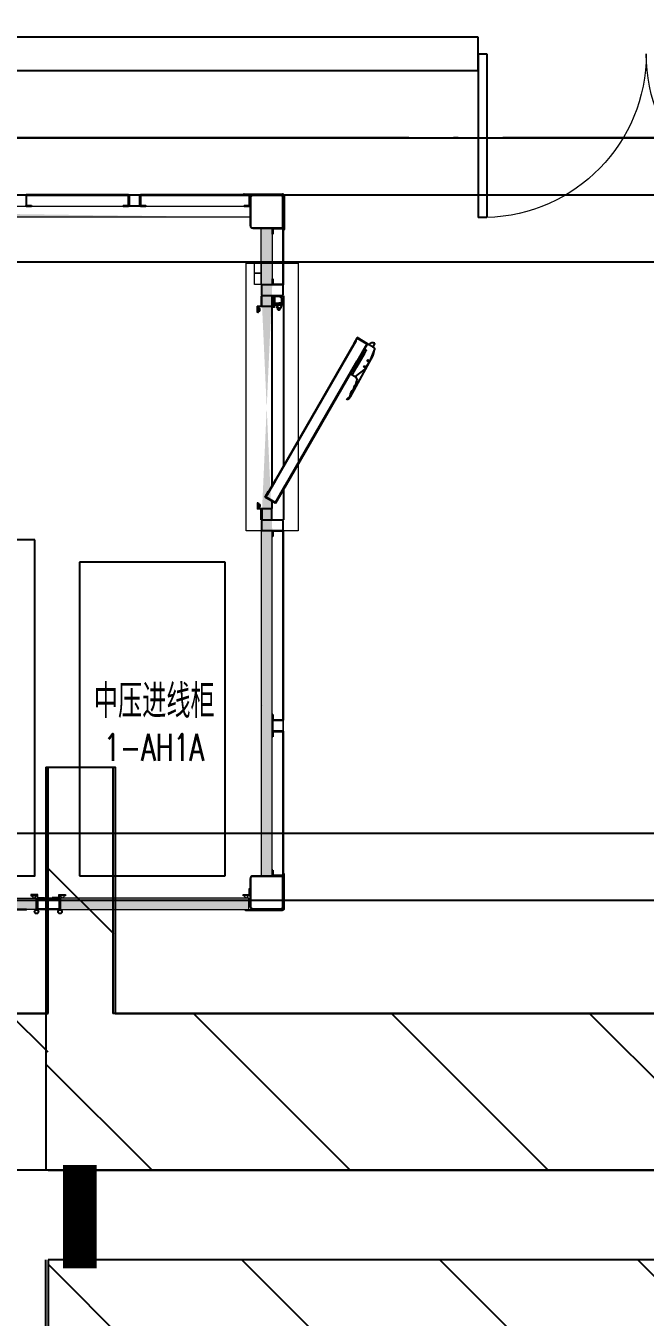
# Model space of a CAD drawing. Extents: x 758840 to 1108724, y -102573 to 143521.
# Drawn here: x 806744 to 809508, y 68672 to 74438 of the extents above; entities that cross this region are included whole.
import ezdxf
from ezdxf.xclip import XClip

# ---------------------------------------------------------------- set-up
doc = ezdxf.new("R2010")
doc.units = 0
doc.header["$LTSCALE"] = 1000
doc.header["$MEASUREMENT"] = 0
doc.linetypes.add('DOTE', pattern=[2.42, 2, -0.2, 0.02, -0.2])
for name, color, linetype in [('02电气-设备', 255, 'Continuous'), ('02电气-设备基础', 252, 'Continuous'), ('DOOR_FIRE', 4, 'Continuous'), ('DOTE', 8, 'DOTE'), ('HATCH', 4, 'Continuous'), ('LWIRE', 1, 'Continuous'), ('WALL-MOVE', 6, 'Continuous'), ('电缆沟', 2, 'Continuous'), ('空调标注', 3, 'Continuous'), ('钢盖板', 6, 'Continuous')]:
    doc.layers.add(name, color=color, linetype=linetype)
doc.layers.add('细实线', color=3, linetype='Continuous', lineweight=5)
doc.styles.get("Standard").update_dxf_attribs({"font": 'gbenor.shx', "bigfont": 'gbcbig.shx'})
doc.styles.add('电气文字', font='txtd.shx', dxfattribs={"width": 0.8, "height": 3.5, "bigfont": 'HZTXT.shx'})
pattern_1 = [(315, (1.005, 48.483), (28.28427125, 28.28427125), [4.0142, -35.9858]), (315, (-20.185, 27.293), (28.28427125, 28.28427125), [4.0142, -35.9858]), (135, (13.44, 22.53), (-28.28427125, -28.28427125), [4.0142, -35.9858]), (135, (5.767, 14.858), (-28.28427125, -28.28427125), [4.0142, -35.9858]), (225, (28.298, 28.298), (28.28427125, -28.28427125), [40.0194, 0.0194]), (180, (18.983, 21.822), (-28.2842, 28.2842), [3.4144, -53.1542]), (161.56505, (43.853, 50.106), (-28.284169758, 28.28429741), [2.244, -87.1988]), (161.56505, (15.569, 21.822), (-28.284169758, 28.28429741), [2.244, -87.1988]), (198.43495, (51.525, 51.525), (-28.28429741, 28.28416976), [4.488, -84.9548]), (198.43495, (23.24, 23.24), (-28.28429741, 28.28416976), [4.488, -84.9548]), (108.43495, (38.886, 53.654), (-28.28429741, 28.284169758), [21.3712, -68.0716]), (108.43495, (10.602, 25.37), (-28.28429741, 28.284169758), [21.3712, -68.0716]), (161.56505, (29.29, 76.767), (-28.284169758, 28.28429741), [2.244, -87.1988]), (161.56505, (1.005, 48.483), (-28.284169758, 28.28429741), [2.244, -87.1988]), (180, (-1.124, 49.192), (-28.2842, 28.2842), [3.4144, -53.1542]), (198.43495, (23.746, 77.476), (-28.28429741, 28.28416976), [4.488, -84.9548]), (198.43495, (-4.538, 49.192), (-28.28429741, 28.28416976), [4.488, -84.9548]), (90, (-20.894, 29.422), (-28.2842, 28.2842), [3.4144, -53.1542]), (108.43495, (8.1, 55.577), (-28.28429741, 28.284169758), [2.244, -87.1988]), (108.43495, (-20.185, 27.293), (-28.28429741, 28.284169758), [2.244, -87.1988]), (71.56505, (7.39, 61.12), (-28.28416976, 28.28429741), [4.488, -84.9548]), (71.56505, (-20.894, 32.836), (-28.28416976, 28.28429741), [4.488, -84.9548]), (161.56505, (31.212, 45.98), (-28.284169758, 28.28429741), [21.3712, -68.0716]), (161.56505, (2.928, 17.696), (-28.284169758, 28.28429741), [21.3712, -68.0716]), (90, (6.476, 9.315), (-28.2842, 28.2842), [3.4144, -53.1542]), (108.43495, (34.76, 41.013), (-28.28429741, 28.284169758), [2.244, -87.1988]), (108.43495, (6.476, 12.729), (-28.28429741, 28.284169758), [2.244, -87.1988]), (71.56505, (33.34, 33.34), (-28.28416976, 28.28429741), [4.488, -84.9548]), (71.56505, (5.057, 5.057), (-28.28416976, 28.28429741), [4.488, -84.9548])]

# ---------------------------------------------------------------- blocks, each defined once
blk = doc.blocks.new('332525')
at = {"color": 0, "lineweight": 15}
for p, q in [((1935745.8, 679933.7), (1935745.8, 679960.7)), ((1935745.8, 679960.7), (1935748.8, 679960.7)), ((1935748.8, 679960.7), (1935748.8, 679930.7)), ((1935718.8, 679933.7), (1935745.8, 679933.7)), ((1935718.8, 679930.7), (1935718.8, 679933.7)), ((1935748.8, 679930.7), (1935718.8, 679930.7)), ((1935748.8, 679930.7), (1935745.8, 679930.7)), ((1935748.8, 679933.7), (1935748.8, 679930.7))]:
    blk.add_line(p, q, dxfattribs=at)
blk = doc.blocks.new('dfgfdgdf')
at = {"lineweight": 15}
h = blk.add_hatch(dxfattribs=at)
h.set_pattern_fill('ANSI35', color=2, scale=0.9)
h.set_pattern_definition([(45, (0, 0), (-4.041115254, 4.041115254), []), (45, (4.041, 0), (-4.041115254, 4.041115254), [7.14375, -1.42875, 0, -1.42875])])
h.paths.add_polyline_path([(1999348.3, 678429.3), (1999331.3, 678429.3, 1)])
blk.add_line((1999352.3, 678432.3), (1999327.3, 678432.3))
at = {"color": 0, "lineweight": 15}
for p, q in [((1999352.3, 678432.3), (1999327.3, 678432.3)), ((1999327.3, 678432.3), (1999327.3, 678429.3)), ((1999327.3, 678429.3), (1999352.3, 678429.3)), ((1999352.3, 678432.3), (1999352.3, 678429.3))]:
    blk.add_line(p, q, dxfattribs=at)
blk.add_arc((1999339.8, 678429.3), 8.49, 180, 360, dxfattribs=at)
blk = doc.blocks.new('2500KVA 变压器')
at = {"lineweight": -3}
blk.add_lwpolyline([(0, 0), (2400, 0), (2400, 1500), (0, 1500)], close=True, dxfattribs=at)
blk = doc.blocks.new('BD4-PAL0101-LVPM-01')
at = {"ltscale": 5}
h = blk.add_hatch(dxfattribs=at)
h.set_pattern_fill('隔热材料01', color=8, scale=80, angle=45)
h.set_pattern_definition(pattern_1)
edge = h.paths.add_edge_path()
edge.add_line((8308313.1, -4135711.1), (8308313.1, -4135761.1))
edge.add_line((8308323.1, -4135761.1), (8308323.1, -4135711.1))
edge.add_line((8308543.1, -4135711.1), (8309359, -4135711.1))
edge.add_line((8309359, -4135761.1), (8308543.1, -4135761.1))
edge.add_line((8309459, -4135711.1), (8311223.1, -4135711.1))
edge.add_line((8311223.1, -4135761.1), (8309459, -4135761.1))
edge.add_line((8312873.1, -4135711.1), (8318069.1, -4135711.1))
edge.add_line((8318069.1, -4135761.1), (8312873.1, -4135761.1))
edge.add_line((8318169.1, -4135711.1), (8321719.1, -4135711.1))
edge.add_line((8321719.1, -4135761.1), (8318169.1, -4135761.1))
edge = h.paths.add_edge_path()
edge.add_line((8318069.1, -4135711.1), (8318069.1, -4135761.1))
edge.add_line((8318169.1, -4135761.1), (8318169.1, -4135711.1))
edge.add_line((8312873.1, -4135761.1), (8312873.1, -4135711.1))
edge.add_line((8311223.1, -4135711.1), (8311223.1, -4135761.1))
edge.add_line((8308543.1, -4135761.1), (8308543.1, -4135711.1))
edge.add_line((8321719.1, -4135711.1), (8321719.1, -4135761.1))
h = blk.add_hatch(dxfattribs=at)
h.set_pattern_fill('隔热材料01', color=8, scale=80, angle=45)
h.set_pattern_definition(pattern_1)
edge = h.paths.add_edge_path()
edge.add_line((8321769.1, -4136061.1), (8321769.1, -4135811.1))
edge.add_line((8321819.1, -4135811.1), (8321819.1, -4136061.1))
edge.add_line((8321769.1, -4137161.1), (8321769.1, -4138701.1))
edge.add_line((8321819.1, -4138701.1), (8321819.1, -4137161.1))
h = blk.add_hatch(dxfattribs=at)
h.set_pattern_fill('隔热材料01', color=8, scale=80, angle=45)
h.set_pattern_definition(pattern_1)
h.paths.add_polyline_path([(8309454.1, -4138801.1), (8308888.6, -4138801.1), (8308888.6, -4138851.1), (8309454.1, -4138851.1)])
h.paths.add_polyline_path([(8308883.6, -4138801.1), (8308318.1, -4138801.1), (8308318.1, -4138851.1), (8308883.6, -4138851.1)])
h.paths.add_polyline_path([(8310456.6, -4138851.1), (8309564.1, -4138851.1), (8309564.1, -4138801.1), (8310456.6, -4138801.1)])
h.paths.add_polyline_path([(8311354.1, -4138851.1), (8310461.6, -4138851.1), (8310461.6, -4138801.1), (8311354.1, -4138801.1)])
h.paths.add_polyline_path([(8311464.1, -4138801.1), (8312356.6, -4138801.1), (8312356.6, -4138851.1), (8311464.1, -4138851.1)])
h.paths.add_polyline_path([(8312361.6, -4138851.1), (8312361.6, -4138801.1), (8313254.1, -4138801.1), (8313254.1, -4138851.1)])
h.paths.add_polyline_path([(8314456.6, -4138851.1), (8313364.1, -4138851.1), (8313364.1, -4138801.1), (8314456.6, -4138801.1)])
h.paths.add_polyline_path([(8314461.6, -4138851.1), (8314461.6, -4138801.1), (8315554.1, -4138801.1), (8315554.1, -4138851.1)])
h.paths.add_polyline_path([(8316861.6, -4138851.1), (8315664.1, -4138851.1), (8315664.1, -4138801.1), (8316861.6, -4138801.1)])
h.paths.add_polyline_path([(8316866.6, -4138851.1), (8316866.6, -4138801.1), (8318064.1, -4138801.1), (8318064.1, -4138851.1)])
h.paths.add_polyline_path([(8319466.6, -4138851.1), (8318174.1, -4138851.1), (8318174.1, -4138801.1), (8319466.6, -4138801.1)])
h.paths.add_polyline_path([(8319471.6, -4138851.1), (8319471.6, -4138801.1), (8320764.1, -4138801.1), (8320764.1, -4138851.1)])
h.paths.add_polyline_path([(8320874.1, -4138851.1), (8321714.1, -4138851.1), (8321714.1, -4138801.1), (8320874.1, -4138801.1)])
at = {"layer": 'HATCH'}
h = blk.add_hatch(dxfattribs=at)
h.set_pattern_fill('ANSI32', color=256, angle=60)
h.set_pattern_definition([(105, (8026481.15, -5199410.492), (-9.200443495, -2.465251405), []), (105, (8026483.395, -5199406.603), (-9.200443495, -2.465251405), [])])
h.paths.add_polyline_path([(8322198.5, -4136301.1), (8322241.8, -4136326.1), (8322198.1, -4136401.8), (8322199.5, -4136403.4), (8322244.5, -4136325.4), (8322197.8, -4136298.4), (8322182.8, -4136324.3), (8322184.5, -4136325.3), (8322191.5, -4136313.2)])
h = blk.add_hatch(dxfattribs=at)
h.set_pattern_fill('ISO02W100', color=256, scale=0.5, angle=150)
h.set_pattern_definition([(150, (8026481.1504, -5199410.4917), (-1.25, -2.1650635095), [6, -1.5])])
h.paths.add_polyline_path([(8322191.5, -4136313.2), (8322184.5, -4136325.3), (8322154.5, -4136377.4), (8322155.3, -4136377.9), (8322192.4, -4136313.7)])
h = blk.add_hatch(dxfattribs=at)
h.set_pattern_fill('ISO02W100', color=256, scale=0.5, angle=90)
h.set_pattern_definition([(90, (5309317.4337, -5119415.3265), (-2.5, 2e-16), [6, -1.5])])
h.paths.add_polyline_path([(8321796.7, -4136997.7), (8321803.7, -4136985.5), (8321833.7, -4136933.5), (8321834.6, -4136934), (8321797.5, -4136998.2)])
h = blk.add_hatch(dxfattribs=at)
h.set_pattern_fill('ANSI32', color=256)
h.set_pattern_definition([(45, (5309317.434, -5119415.326), (-6.73519209, 6.73519209), []), (45, (5309321.924, -5119415.326), (-6.73519209, 6.73519209), [])])
h.paths.add_polyline_path([(8321789.7, -4137009.8), (8321833, -4137034.8), (8321876.7, -4136959.1), (8321878.7, -4136959.5), (8321833.7, -4137037.5), (8321786.9, -4137010.5), (8321801.9, -4136984.5), (8321803.7, -4136985.5), (8321796.7, -4136997.7)])
at = {"linetype": 'Continuous', "lineweight": 25}
for p, q in [((8320721.1, -4135663.3), (8320721.1, -4135708.9)), ((8321176.9, -4135661.1), (8320721.3, -4135661.1)), ((8321176.9, -4135663.1), (8320721.3, -4135663.1)), ((8321177.1, -4135708.9), (8321177.1, -4135663.3)), ((8321179.1, -4135663.3), (8321179.1, -4135708.9)), ((8321179.1, -4135708.9), (8321179.1, -4135663.3)), ((8321229.1, -4135663.3), (8321229.1, -4135708.9)), ((8321231.1, -4135663.3), (8321231.1, -4135708.9)), ((8321716.9, -4135661.1), (8321231.3, -4135661.1)), ((8321716.9, -4135663.1), (8321231.3, -4135663.1)), ((8321717.1, -4135708.9), (8321717.1, -4135663.3)), ((8321719.1, -4135663.3), (8321719.1, -4135708.9)), ((8321719.1, -4135708.9), (8321719.1, -4135663.3)), ((8320721.3, -4135709.1), (8320744.1, -4135709.1)), ((8320721.3, -4135711.1), (8320744.1, -4135711.1)), ((8320744.1, -4135709.1), (8320744.1, -4135711.1)), ((8321154.1, -4135709.1), (8321154.1, -4135711.1)), ((8321154.1, -4135709.1), (8321176.9, -4135709.1)), ((8321154.1, -4135711.1), (8321176.9, -4135711.1)), ((8321231.3, -4135709.1), (8321254.1, -4135709.1)), ((8321231.3, -4135711.1), (8321254.1, -4135711.1)), ((8321254.1, -4135709.1), (8321254.1, -4135711.1)), ((8321694.1, -4135709.1), (8321694.1, -4135711.1)), ((8321694.1, -4135709.1), (8321716.9, -4135709.1)), ((8321694.1, -4135711.1), (8321716.9, -4135711.1)), ((8321819.1, -4135813.3), (8321819.1, -4135836.1)), ((8321821.1, -4135836.1), (8321819.1, -4135836.1)), ((8321821.1, -4135813.3), (8321821.1, -4135836.1)), ((8321866.9, -4135811.1), (8321821.3, -4135811.1)), ((8321866.9, -4135813.1), (8321821.3, -4135813.1)), ((8321867.1, -4136058.9), (8321867.1, -4135813.3)), ((8321869.1, -4136058.9), (8321869.1, -4135813.3)), ((8321821.1, -4136036.1), (8321819.1, -4136036.1)), ((8321819.1, -4136036.1), (8321819.1, -4136058.9)), ((8321821.1, -4136036.1), (8321821.1, -4136058.9)), ((8321821.3, -4136059.1), (8321866.9, -4136059.1)), ((8321866.9, -4136061.1), (8321821.3, -4136061.1)), ((8321821.3, -4136061.1), (8321866.9, -4136061.1)), ((8322223.1, -4136362.6), (8322213.7, -4136378.8)), ((8322225, -4136359.2), (8322223.1, -4136362.6)), ((8322230.4, -4136349.8), (8322225, -4136359.2)), ((8322230.4, -4136349.8), (8322244, -4136326.2)), ((8322238.2, -4136354.3), (8322230.4, -4136349.8)), ((8322233.3, -4136364.9), (8322238.5, -4136355.9)), ((8322244.1, -4136326.2), (8322244, -4136326.2)), ((8322244.5, -4136325.4), (8322244.1, -4136326.2)), ((8322244.5, -4136325.4), (8322250.9, -4136329.3)), ((8322258.5, -4136394.7), (8322277.3, -4136349.8)), ((8322277.2, -4136323.7), (8322267.8, -4136339.9)), ((8322275.8, -4136344.9), (8322267.8, -4136339.9)), ((8322271, -4136372.3), (8322273.1, -4136359.9)), ((8322168.8, -4136562.2), (8322268.9, -4136378.7)), ((8322213.7, -4136378.8), (8322188.7, -4136422.1)), ((8322196.9, -4136428), (8322222.9, -4136382.9)), ((8322221.5, -4136383.3), (8322213.7, -4136378.8)), ((8322222.9, -4136382.9), (8322231.7, -4136367.6)), ((8322231.7, -4136367.6), (8322233.3, -4136364.9)), ((8322234.7, -4136436.5), (8322256.8, -4136398.1)), ((8322259.1, -4136397), (8322259, -4136396.9)), ((8322267.3, -4136381.6), (8322267.5, -4136381.7)), ((8322172.5, -4136450.2), (8322167, -4136459.8)), ((8322174.8, -4136464.3), (8322167, -4136459.8)), ((8322174.4, -4136446.9), (8322172.5, -4136450.2)), ((8322188.7, -4136422.1), (8322174.4, -4136446.9)), ((8322175.5, -4136464.3), (8322189.2, -4136471.6)), ((8322176.3, -4136463.6), (8322181.5, -4136454.5)), ((8322181.5, -4136454.5), (8322183.1, -4136451.9)), ((8322183.1, -4136451.9), (8322196.9, -4136428)), ((8322196.5, -4136426.6), (8322188.7, -4136422.1)), ((8322190.2, -4136472.1), (8322229.4, -4136442.4)), ((8322192, -4136474.5), (8322198.5, -4136488.6)), ((8322192.1, -4136471.8), (8322193.2, -4136469.9)), ((8322195, -4136495), (8322198.5, -4136488.6)), ((8322155.2, -4136569.4), (8322150.6, -4136573.8)), ((8322153.5, -4136575.3), (8322150.6, -4136573.8)), ((8322159.7, -4136571.6), (8322153.5, -4136575.3)), ((8321819.1, -4137163.3), (8321819.1, -4137186.1)), ((8321821.1, -4137163.3), (8321821.1, -4137186.1)), ((8321866.9, -4137161.1), (8321821.3, -4137161.1)), ((8321866.9, -4137163.1), (8321821.3, -4137163.1)), ((8321867.1, -4138003.9), (8321867.1, -4137163.3)), ((8321869.1, -4138003.9), (8321869.1, -4137163.3)), ((8321821.1, -4137186.1), (8321819.1, -4137186.1)), ((8321821.1, -4137981.1), (8321819.1, -4137981.1)), ((8321819.1, -4137981.1), (8321819.1, -4138003.9)), ((8321821.1, -4137981.1), (8321821.1, -4138003.9)), ((8321821.3, -4138004.1), (8321866.9, -4138004.1)), ((8321866.9, -4138006.1), (8321821.3, -4138006.1)), ((8321821.3, -4138006.1), (8321866.9, -4138006.1)), ((8321819.1, -4138058.3), (8321819.1, -4138081.1)), ((8321821.1, -4138081.1), (8321819.1, -4138081.1)), ((8321821.1, -4138058.3), (8321821.1, -4138081.1)), ((8321866.9, -4138056.1), (8321821.3, -4138056.1)), ((8321866.9, -4138058.1), (8321821.3, -4138058.1)), ((8321867.1, -4138698.9), (8321867.1, -4138058.3)), ((8321869.1, -4138698.9), (8321869.1, -4138058.3)), ((8321821.1, -4138676.1), (8321819.1, -4138676.1)), ((8321819.1, -4138676.1), (8321819.1, -4138698.9)), ((8321821.1, -4138676.1), (8321821.1, -4138698.9)), ((8321821.3, -4138699.1), (8321866.9, -4138699.1)), ((8321866.9, -4138701.1), (8321821.3, -4138701.1)), ((8321821.3, -4138701.1), (8321866.9, -4138701.1))]:
    blk.add_line(p, q, dxfattribs=at)
at = {"linetype": 'ByBlock', "lineweight": 15}
for p, q in [((8321862.1, -4135661.1), (8321690.1, -4135661.1)), ((8321693.1, -4135656.1), (8321864.1, -4135656.1)), ((8321693.1, -4135661.1), (8321693.1, -4135656.1)), ((8321869.1, -4135668.1), (8321874.1, -4135668.1)), ((8321874.1, -4135666.1), (8321874.1, -4135815.1)), ((8321869.1, -4135815.1), (8321874.1, -4135815.1)), ((8321871.1, -4135818.1), (8321869.1, -4135818.1)), ((8321769.1, -4137161.1), (8321869.1, -4137161.1)), ((8321871.1, -4138692.1), (8321869.1, -4138692.1)), ((8321869.1, -4138695.1), (8321874.1, -4138695.1)), ((8321874.1, -4138846.1), (8321874.1, -4138695.1)), ((8319471.6, -4138801.1), (8320764.1, -4138801.1)), ((8320764.1, -4138801.1), (8320764.1, -4138851.1)), ((8321714.1, -4138801.1), (8320874.1, -4138801.1)), ((8320874.1, -4138801.1), (8320874.1, -4138851.1)), ((8321714.1, -4138851.1), (8321714.1, -4138801.1)), ((8320764.1, -4138851.1), (8319471.6, -4138851.1)), ((8320874.1, -4138851.1), (8321714.1, -4138851.1)), ((8321699.1, -4138851.1), (8321699.1, -4138856.1)), ((8321699.1, -4138856.1), (8321864.1, -4138856.1)), ((8321862.1, -4138851.1), (8321862.1, -4138856.1)), ((8321869.1, -4138844.1), (8321874.1, -4138844.1))]:
    blk.add_line(p, q, dxfattribs=at)
at = {"lineweight": 15}
for p, q in [((8318169.1, -4135711.1), (8321719.1, -4135711.1)), ((8321719.1, -4135711.1), (8321719.1, -4135761.1)), ((8321719.1, -4135761.1), (8318169.1, -4135761.1)), ((8321769.1, -4135811.1), (8321819.1, -4135811.1)), ((8321769.1, -4136061.1), (8321769.1, -4135811.1)), ((8321819.1, -4135811.1), (8321819.1, -4136061.1)), ((8321702.8, -4135966.5), (8321935.3, -4135966.5)), ((8321702.8, -4137161.1), (8321702.8, -4135966.5)), ((8321935.3, -4135966.5), (8321935.3, -4137161.1)), ((8321819.1, -4136061.1), (8321769.1, -4136061.1)), ((8321816.1, -4136111.1), (8321816.1, -4136158.1)), ((8321819.1, -4136111.1), (8321819.1, -4136161.1)), ((8321816.1, -4136158.1), (8321751.1, -4136158.1)), ((8321751.1, -4136186.1), (8321751.1, -4136158.1)), ((8321754.1, -4136186.1), (8321751.1, -4136186.1)), ((8321819.1, -4136161.1), (8321754.1, -4136161.1)), ((8321754.1, -4136161.1), (8321754.1, -4136186.1)), ((8321754.1, -4137036.1), (8321751.1, -4137036.1)), ((8321751.1, -4137036.1), (8321751.1, -4137064.1)), ((8321754.1, -4137061.1), (8321754.1, -4137036.1)), ((8321816.1, -4137064.1), (8321751.1, -4137064.1)), ((8321819.1, -4137061.1), (8321754.1, -4137061.1)), ((8321816.1, -4137111.1), (8321816.1, -4137064.1)), ((8321819.1, -4137111.1), (8321819.1, -4137061.1)), ((8321935.3, -4137161.1), (8321702.8, -4137161.1)), ((8321819.1, -4137161.1), (8321769.1, -4137161.1)), ((8321769.1, -4137161.1), (8321769.1, -4138701.1)), ((8321819.1, -4138701.1), (8321819.1, -4137161.1)), ((8321769.1, -4138701.1), (8321819.1, -4138701.1)), ((8321869.1, -4138844.1), (8321869.1, -4138692.1)), ((8320772.1, -4138784.6), (8320742.1, -4138784.6)), ((8320742.1, -4138784.6), (8320742.1, -4138787.6)), ((8320742.1, -4138787.6), (8320769.1, -4138787.6)), ((8320769.1, -4138787.6), (8320742.1, -4138787.6)), ((8320742.1, -4138787.6), (8320742.1, -4138790.6)), ((8320742.1, -4138790.6), (8320769.1, -4138790.6)), ((8320764.6, -4138801.1), (8320764.6, -4138851.3)), ((8320764.6, -4138801.1), (8320768.6, -4138801.1)), ((8320768.6, -4138801.1), (8320768.6, -4138851.3)), ((8320772.1, -4138784.6), (8320769.1, -4138784.6)), ((8320769.1, -4138787.6), (8320769.1, -4138801.1)), ((8320769.1, -4138791.4), (8320769.1, -4138787.6)), ((8320769.1, -4138801.1), (8320802.1, -4138801.1)), ((8320772.1, -4138787.6), (8320772.1, -4138784.6)), ((8320772.1, -4138798.1), (8320772.1, -4138784.6)), ((8320772.1, -4138798.1), (8320802.1, -4138798.1)), ((8320802.1, -4138801.1), (8320802.1, -4138798.1)), ((8320866.1, -4138798.1), (8320836.1, -4138798.1)), ((8320836.1, -4138801.1), (8320836.1, -4138798.1)), ((8320869.1, -4138801.1), (8320836.1, -4138801.1)), ((8320865.9, -4138807.1), (8320865.9, -4138845.1)), ((8320866.1, -4138787.6), (8320866.1, -4138784.6)), ((8320866.1, -4138784.6), (8320896.1, -4138784.6)), ((8320866.1, -4138798.1), (8320866.1, -4138784.6)), ((8320866.1, -4138784.6), (8320869.1, -4138784.6)), ((8320896.1, -4138787.6), (8320869.1, -4138787.6)), ((8320869.1, -4138787.6), (8320869.1, -4138801.1)), ((8320869.1, -4138791.4), (8320869.1, -4138787.6)), ((8320869.1, -4138787.6), (8320896.1, -4138787.6)), ((8320896.1, -4138790.6), (8320869.1, -4138790.6)), ((8320869.6, -4138801.1), (8320869.6, -4138851.3)), ((8320869.6, -4138801.1), (8320873.6, -4138801.1)), ((8320873.6, -4138801.1), (8320873.6, -4138851.3)), ((8320896.1, -4138784.6), (8320896.1, -4138787.6)), ((8320896.1, -4138787.6), (8320896.1, -4138790.6)), ((8321689.1, -4138790.6), (8321689.1, -4138787.6)), ((8321719.1, -4138790.6), (8321689.1, -4138790.6)), ((8321719.1, -4138787.6), (8321692.1, -4138787.6)), ((8321692.1, -4138787.6), (8321719.1, -4138787.6)), ((8321719.1, -4138787.6), (8321719.1, -4138790.6))]:
    blk.add_line(p, q, dxfattribs=at)
for p, q in [((8321817.6, -4136111.1), (8321819.1, -4136111.1)), ((8322197.8, -4136298.4), (8322182.8, -4136324.3)), ((8322184.5, -4136325.3), (8322198.5, -4136301.1)), ((8322244.5, -4136325.4), (8322197.8, -4136298.4)), ((8322198.5, -4136301.1), (8322241.8, -4136326.1)), ((8321830, -4136940), (8322191.5, -4136313.2)), ((8322167, -4136459.8), (8322244.5, -4136325.4)), ((8322182.8, -4136324.3), (8322184.5, -4136325.3)), ((8322241.8, -4136326.1), (8322198.1, -4136401.8)), ((8322199.5, -4136403.4), (8322244.5, -4136325.4)), ((8322155.3, -4136377.9), (8321830.8, -4136940.5)), ((8321873.3, -4136965), (8322198.1, -4136401.8)), ((8322199.5, -4136403.4), (8321875, -4136966)), ((8322155.3, -4136377.9), (8322154.5, -4136377.4)), ((8322199.5, -4136403.4), (8322198.1, -4136401.8)), ((8321834.6, -4136934), (8321833.7, -4136933.5)), ((8321834.6, -4136934), (8321833.7, -4136933.5)), ((8321786.9, -4137010.5), (8321801.9, -4136984.5)), ((8321803.7, -4136985.5), (8321789.7, -4137009.8)), ((8321801.9, -4136984.5), (8321803.7, -4136985.5)), ((8321833, -4137034.8), (8321876.7, -4136959.1)), ((8321878.7, -4136959.5), (8321833.7, -4137037.5)), ((8321878.7, -4136959.5), (8321876.7, -4136959.1)), ((8321878.7, -4136959.5), (8321876.7, -4136959.1)), ((8321833.7, -4137037.5), (8321786.9, -4137010.5)), ((8321789.7, -4137009.8), (8321833, -4137034.8)), ((8321816.1, -4137111.1), (8321819.1, -4137111.1)), ((8319741.6, -4138851.1), (8320721.6, -4138851.1))]:
    blk.add_line(p, q)
at = {"lineweight": -3}
for p, q in [((8321819.1, -4136111.1), (8321869.1, -4136111.1)), ((8321869.1, -4136111.1), (8321869.1, -4136872.2)), ((8321819.1, -4136960.8), (8321819.1, -4136161.1)), ((8321869.1, -4136976.2), (8321869.1, -4137111.1)), ((8321819.1, -4137061.1), (8321819.1, -4137029.1)), ((8321819.1, -4137111.1), (8321869.1, -4137111.1))]:
    blk.add_line(p, q, dxfattribs=at)
at = {"linetype": 'Continuous'}
for p, q in [((8321819.1, -4136161.1), (8321819.1, -4136114.1)), ((8321848.6, -4136114.1), (8321819.1, -4136114.1)), ((8321828.1, -4136114.4), (8321819.1, -4136114.4)), ((8321828.1, -4136114.1), (8321828.1, -4136114.4)), ((8321828.1, -4136161.1), (8321828.1, -4136114.4)), ((8321848.6, -4136114.6), (8321828.6, -4136114.6)), ((8321828.6, -4136160.6), (8321828.6, -4136114.7)), ((8321829.1, -4136114.1), (8321829.1, -4136149.4)), ((8321848.6, -4136114.1), (8321848.6, -4136114.6)), ((8321862.1, -4136144.6), (8321862.1, -4136128.1)), ((8321862.6, -4136128.1), (8321862.1, -4136128.1)), ((8321862.6, -4136144.6), (8321862.6, -4136128.1)), ((8321828.1, -4136144.8), (8321819.1, -4136144.8)), ((8321819.1, -4136161.1), (8321828.1, -4136161.1)), ((8321828.6, -4136149.4), (8321829.1, -4136149.4)), ((8321828.7, -4136152), (8321861.1, -4136152)), ((8321833.8, -4136146.4), (8321833.9, -4136146.9)), ((8321836.2, -4136151.5), (8321852.8, -4136151.5)), ((8321844, -4136168.5), (8321844, -4136151.5)), ((8321844.5, -4136168.5), (8321844, -4136168.5)), ((8321844.5, -4136168.5), (8321844.5, -4136152)), ((8321849.8, -4136171.5), (8321850.1, -4136171.9)), ((8321860.6, -4136151.7), (8321860.6, -4136145.1)), ((8321861.1, -4136145.1), (8321861.1, -4136152)), ((8321862.1, -4136145.1), (8321862.1, -4136144.6)), ((8321862.6, -4136144.6), (8321862.1, -4136144.6))]:
    blk.add_line(p, q, dxfattribs=at)
at = {"linetype": 'Continuous', "lineweight": 15}
for p, q in [((8321791.5, -4137161.6), (8321791.5, -4137161.6)), ((8321769.3, -4137206.5), (8321769.3, -4137206.5)), ((8321769.9, -4137953.5), (8321769.9, -4137953.5)), ((8321770.6, -4137932.4), (8321770.6, -4137932.4)), ((8321772.7, -4137932.9), (8321772.7, -4137932.9)), ((8321774.5, -4137940.9), (8321774.5, -4137940.9)), ((8321817.9, -4138020.1), (8321817.9, -4138020.1)), ((8320895, -4138850.8), (8320895, -4138850.8)), ((8320901.9, -4138850), (8320901.9, -4138850))]:
    blk.add_line(p, q, dxfattribs=at)
at = {"lineweight": 15}
for points in [[(8321739.1, -4135961.1), (8321769.1, -4135961.1), (8321769.1, -4136011.1), (8321739.1, -4136011.1)], [(8321739.1, -4136011.1), (8321769.1, -4136011.1), (8321769.1, -4136061.1), (8321739.1, -4136061.1)]]:
    blk.add_lwpolyline(points, close=True, dxfattribs=at)
for points in [[(8321769.1, -4136111.1), (8321769.1, -4136158.1), (8321771.8, -4136158.1), (8321771.8, -4136111.1)], [(8321769.1, -4137111.1), (8321769.1, -4137064.1), (8321771.8, -4137064.1), (8321771.8, -4137111.1)]]:
    blk.add_lwpolyline(points, close=True)
for points in [[(8322154.5, -4136377.4), (8322191.5, -4136313.2), (8322192.4, -4136313.7), (8322155.3, -4136377.9)], [(8321833.7, -4136933.5), (8321796.7, -4136997.7), (8321797.5, -4136998.2), (8321834.6, -4136934)]]:
    blk.add_lwpolyline(points)
at = {"linetype": 'Continuous', "lineweight": 25, "flags": 128}
for points in [[(8322267.8, -4136339.9), (8322267.7, -4136339.8), (8322267.4, -4136339.7), (8322266.9, -4136339.4), (8322266.2, -4136339), (8322265.3, -4136338.5), (8322264.3, -4136337.9), (8322263.1, -4136337.2), (8322261.7, -4136336.4), (8322260.1, -4136335.5), (8322258.4, -4136334.5), (8322256.6, -4136333.4), (8322254.7, -4136332.3), (8322252.7, -4136331.2), (8322250.6, -4136330), (8322248.5, -4136328.7), (8322246.3, -4136327.5), (8322244.1, -4136326.2)], [(8322259.1, -4136397), (8322259.2, -4136396.9), (8322259.4, -4136396.6), (8322259.6, -4136396.1), (8322260, -4136395.4), (8322260.5, -4136394.6), (8322261, -4136393.6), (8322261.6, -4136392.4), (8322262.3, -4136391.2), (8322263, -4136390), (8322263.7, -4136388.7), (8322264.3, -4136387.5), (8322265, -4136386.3), (8322265.6, -4136385.2), (8322266.2, -4136384.2), (8322266.6, -4136383.3), (8322267, -4136382.6), (8322267.3, -4136382.1), (8322267.5, -4136381.8), (8322267.5, -4136381.7), (8322267.5, -4136381.7)], [(8322189.2, -4136471.6), (8322189.4, -4136471.7), (8322189.6, -4136471.8), (8322189.7, -4136471.9), (8322189.9, -4136472), (8322190, -4136472), (8322190.1, -4136472.1), (8322190.2, -4136472.1), (8322190.2, -4136472.1)]]:
    blk.add_lwpolyline(points, dxfattribs=at)
blk.add_circle((8321841.5, -4136162.8), 1.99)
at = {"linetype": 'Continuous'}
for radius in [3.25, 1.75]:
    blk.add_circle((8321848.1, -4136168.5), radius, dxfattribs=at)
at = {"linetype": 'Continuous', "lineweight": 25}
for centre in [(8322246.9, -4136400.6), (8322230.9, -4136428.3)]:
    blk.add_circle(centre, 3, dxfattribs=at)
at = {"lineweight": 15}
for centre, radius in [((8320766.6, -4138861.1), 10), ((8320766.6, -4138861.1), 7), ((8320871.6, -4138861.1), 10), ((8320871.6, -4138861.1), 7)]:
    blk.add_circle(centre, radius, dxfattribs=at)
at = {"linetype": 'Continuous', "lineweight": 25}
for centre, radius, start, end in [((8320721.3, -4135663.3), 2.2, 90, 180), ((8320721.3, -4135663.3), 0.2, 90, 180), ((8321176.9, -4135663.3), 2.2, 0, 90), ((8321176.9, -4135663.3), 0.2, 0, 90), ((8321231.3, -4135663.3), 2.2, 90, 180), ((8321231.3, -4135663.3), 0.2, 90, 180), ((8321716.9, -4135663.3), 2.2, 0, 90), ((8321716.9, -4135663.3), 0.2, 0, 90), ((8320721.3, -4135708.9), 2.2, 180, 270), ((8320721.3, -4135708.9), 0.2, 180, 270), ((8321176.9, -4135708.9), 0.2, 270, 0), ((8321176.9, -4135708.9), 2.2, 270, 0), ((8321231.3, -4135708.9), 2.2, 180, 270), ((8321231.3, -4135708.9), 0.2, 180, 270), ((8321716.9, -4135708.9), 0.2, 270, 0), ((8321716.9, -4135708.9), 2.2, 270, 0), ((8321821.3, -4135813.3), 2.2, 90, 180), ((8321821.3, -4135813.3), 0.2, 90, 180), ((8321866.9, -4135813.3), 2.2, 0, 90), ((8321866.9, -4135813.3), 0.2, 0, 90), ((8321821.3, -4136058.9), 2.2, 180, 270), ((8321821.3, -4136058.9), 0.2, 180, 270), ((8321866.9, -4136058.9), 0.2, 270, 0), ((8321866.9, -4136058.9), 2.2, 270, 0), ((8322267.2, -4136341), 20, 60.00008, 144.3049), ((8322273.6, -4136348.3), 4, 337.25327, 58.00008), ((8322222, -4136382.4), 1, 240.00648, 330.00648), ((8322230.8, -4136383.1), 30, 330.00008, 337.25327), ((8322251.3, -4136369.3), 20, 349.58879, 351.48876), ((8322194.7, -4136473.3), 3, 151.84742, 204.63402), ((8322196, -4136427.5), 1, 330.00648, 60.00648), ((8322217.4, -4136426.5), 20, 307.10749, 330.00008), ((8322146.9, -4136550.1), 25, 300.70196, 315.12347), ((8321821.3, -4137163.3), 2.2, 90, 180), ((8321821.3, -4137163.3), 0.2, 90, 180), ((8321866.9, -4137163.3), 2.2, 0, 90), ((8321866.9, -4137163.3), 0.2, 0, 90), ((8321821.3, -4138003.9), 2.2, 180, 270), ((8321821.3, -4138003.9), 0.2, 180, 270), ((8321866.9, -4138003.9), 0.2, 270, 0), ((8321866.9, -4138003.9), 2.2, 270, 0), ((8321821.3, -4138058.3), 2.2, 90, 180), ((8321821.3, -4138058.3), 0.2, 90, 180), ((8321866.9, -4138058.3), 2.2, 0, 90), ((8321866.9, -4138058.3), 0.2, 0, 90), ((8321821.3, -4138698.9), 2.2, 180, 270), ((8321821.3, -4138698.9), 0.2, 180, 270), ((8321866.9, -4138698.9), 0.2, 270, 0), ((8321866.9, -4138698.9), 2.2, 270, 0)]:
    blk.add_arc(centre, radius, start, end, dxfattribs=at)
at = {"linetype": 'ByBlock', "lineweight": 15}
for centre, radius, start, end in [((8321693.1, -4135659.1), 3, 90, 180), ((8321862.1, -4135668.1), 7, 0, 90), ((8321864.1, -4135666.1), 10, 0, 90), ((8321871.1, -4135815.1), 3, 270, 0), ((8321871.1, -4138695.1), 3, 0, 90), ((8321699.1, -4138853.1), 3, 180, 270), ((8321862.1, -4138844.1), 7, 270, 0), ((8321864.1, -4138846.1), 10, 270, 0)]:
    blk.add_arc(centre, radius, start, end, dxfattribs=at)
at = {"linetype": 'Continuous'}
for centre, radius, start, end in [((8321828.1, -4136114.6), 0.5, 359.96929, 89.96926), ((8321831.4, -4136114.4), 3.26, 178.58044, 180.00109), ((8321835.1, -4136114.7), 6.52, 179.28985, 180.00021), ((8321848.6, -4136128.1), 14, 0, 90), ((8321848.6, -4136128.1), 13.5, 0, 90), ((8321828.1, -4136160.6), 0.5, 270, 0), ((8321834.6, -4136152.8), 6, 97.10266, 180), ((8321840.9, -4136152.9), 12.3, 171.92173, 173.36097), ((8321840.6, -4136152.9), 12, 173.36617, 173.8496), ((8321834.6, -4136152.8), 6.5, 97.10266, 147.79363), ((8321862.6, -4136377.5), 232.9, 90.12298, 97.10266), ((8321862.6, -4136377.5), 232.4, 90.12298, 97.10266), ((8321848.1, -4136168.5), 6.5, 129.23328, 2.47271), ((8321848.1, -4136168.5), 6, 133.21037, 358.2217), ((8321848, -4136168.5), 4, 180, 302.3917), ((8321848, -4136168.5), 3.5, 180, 302.3917), ((8321837.5, -4136152), 23.1, 302.3917, 0), ((8321837.5, -4136152), 23.6, 302.3917, 0), ((8321862.1, -4136144.6), 0.5, 270.12298, 0)]:
    blk.add_arc(centre, radius, start, end, dxfattribs=at)
at = {"lineweight": 15}
for centre in [(8320755.6, -4138790.6), (8320882.6, -4138790.6), (8321702.6, -4138790.6)]:
    blk.add_arc(centre, 8.49, 180, 0, dxfattribs=at)
at = {"linetype": 'Continuous', "lineweight": 25, "extrusion": (0, 0, -1)}
for centre, major_axis, ratio, start_param, end_param in [((8322237.6, -4136355.4), (0.65, 1.12), 0.770402, 0, 1.570796), ((8322175.4, -4136463.1), (0.65, 1.13), 0.766044, 2.407056, 3.141593), ((8322175.4, -4136463.1), (0.65, 1.13), 0.766044, 1.570796, 2.407056)]:
    blk.add_ellipse(centre, major_axis=major_axis, ratio=ratio, start_param=start_param, end_param=end_param, dxfattribs=at)
at = {"linetype": 'Continuous'}
for points, knots in [([(8321828.6, -4136114.7), (8321828.6, -4136114.7), (8321828.6, -4136114.6), (8321828.6, -4136114.6), (8321828.5, -4136114.5), (8321828.4, -4136114.5), (8321828.3, -4136114.4), (8321828.2, -4136114.4), (8321828.1, -4136114.4)], [0, 0, 0, 0, 0.080311, 0.16989, 0.274034, 0.394487, 0.679099, 1, 1, 1, 1]), ([(8321828.6, -4136114.6), (8321828.6, -4136114.5), (8321828.5, -4136114.4), (8321828.4, -4136114.4), (8321828.3, -4136114.4), (8321828.2, -4136114.4), (8321828.1, -4136114.4)], [0, 0, 0, 0, 0.389192, 0.527509, 0.678026, 1, 1, 1, 1]), ([(8321828.6, -4136145), (8321828.6, -4136145), (8321828.6, -4136145), (8321828.6, -4136144.9), (8321828.5, -4136144.9), (8321828.4, -4136144.8), (8321828.3, -4136144.8), (8321828.2, -4136144.8), (8321828.1, -4136144.8)], [0, 0, 0, 0, 0.080311, 0.16989, 0.274034, 0.394487, 0.679099, 1, 1, 1, 1]), ([(8321829.1, -4136149.4), (8321829.1, -4136149.5), (8321828.9, -4136150.1), (8321828.8, -4136150.7), (8321828.7, -4136151.2)], [0, 0, 0, 0, 0.25148, 1, 1, 1, 1]), ([(8321852.8, -4136151.5), (8321852.8, -4136151.5), (8321852.9, -4136151.5), (8321853, -4136151.5), (8321853.1, -4136151.5), (8321853.2, -4136151.5), (8321853.2, -4136151.5), (8321853.3, -4136151.5), (8321853.3, -4136151.5), (8321853.3, -4136151.5), (8321853.3, -4136151.5), (8321853.3, -4136151.5)], [0, 0, 0, 0, 0.193349, 0.37967, 0.551242, 0.701751, 0.82558, 0.91801, 0.975918, 0.991706, 1, 1, 1, 1]), ([(8321852.8, -4136152), (8321852.8, -4136152), (8321852.8, -4136152), (8321852.8, -4136152), (8321852.8, -4136152), (8321852.8, -4136151.9), (8321852.8, -4136151.9), (8321852.8, -4136151.9), (8321852.8, -4136151.9), (8321852.8, -4136151.8), (8321852.8, -4136151.8), (8321852.8, -4136151.7)], [0, 0, 0, 0, 0.004306, 0.017161, 0.038493, 0.068226, 0.152399, 0.268094, 0.413401, 0.585904, 1, 1, 1, 1]), ([(8321852.8, -4136151.7), (8321852.9, -4136151.7), (8321853, -4136151.7), (8321853.1, -4136151.8), (8321853.2, -4136151.8), (8321853.3, -4136151.9), (8321853.3, -4136151.9), (8321853.3, -4136152), (8321853.3, -4136152)], [0, 0, 0, 0, 0.318418, 0.601539, 0.722113, 0.826859, 0.917754, 1, 1, 1, 1])]:
    blk.add_open_spline(points, degree=3, knots=knots, dxfattribs=at)
at = {"linetype": 'Continuous', "lineweight": 25}
for points, knots in [([(8322268.9, -4136378.7), (8322268.9, -4136378.7), (8322268.9, -4136378.7), (8322268.9, -4136378.7), (8322268.9, -4136378.7), (8322268.9, -4136378.7), (8322269, -4136378.5), (8322269.4, -4136377.8), (8322269.9, -4136376.5), (8322270.5, -4136374.8), (8322270.8, -4136373.5), (8322270.9, -4136372.9)], [0, 0, 0, 0, 0.000472, 0.001102, 0.002314, 0.007063, 0.025853, 0.100787, 0.400751, 0.698075, 1, 1, 1, 1]), ([(8322184.1, -4136515.5), (8322184.1, -4136515.5), (8322183.6, -4136516.5), (8322182.8, -4136518.8), (8322182, -4136522.5), (8322181.3, -4136525.7), (8322180.4, -4136528.5), (8322179.6, -4136530.3), (8322178.5, -4136532), (8322177, -4136534), (8322174.7, -4136536.4), (8322171.9, -4136539.2), (8322170.3, -4136541.4), (8322169.7, -4136542.4)], [0, 0, 0, 0, 0.000002, 0.113086, 0.227962, 0.36482, 0.434206, 0.503485, 0.562184, 0.620942, 0.741073, 0.888612, 1, 1, 1, 1]), ([(8322186.4, -4136512.8), (8322186, -4136513.2), (8322185.3, -4136513.7), (8322184.7, -4136514.4), (8322184.5, -4136514.8), (8322184.3, -4136515), (8322184.2, -4136515.2), (8322184.2, -4136515.3), (8322184.1, -4136515.4), (8322184.1, -4136515.4), (8322184.1, -4136515.4), (8322184.1, -4136515.5), (8322184.1, -4136515.5), (8322184.1, -4136515.5), (8322184.1, -4136515.5)], [0, 0, 0, 0, 0.481251, 0.653153, 0.771122, 0.850158, 0.902214, 0.93624, 0.958507, 0.973197, 0.986566, 0.992393, 0.997095, 1, 1, 1, 1]), ([(8322186.4, -4136512.8), (8322187.2, -4136512.2), (8322188.7, -4136511.1), (8322190.6, -4136509), (8322192, -4136506.5), (8322192.9, -4136503.7), (8322193.6, -4136500.8), (8322194.1, -4136497.9), (8322194.7, -4136496), (8322195, -4136495)], [0, 0, 0, 0, 0.139985, 0.280152, 0.420261, 0.56011, 0.706673, 0.853191, 1, 1, 1, 1]), ([(8322167.3, -4136548.2), (8322167, -4136549.3), (8322166.4, -4136551.6), (8322165.7, -4136555.1), (8322164.8, -4136558.5), (8322163.7, -4136561.5), (8322162.2, -4136564.1), (8322160.4, -4136566.2), (8322158.1, -4136568.1), (8322156.2, -4136569), (8322155.2, -4136569.4)], [0, 0, 0, 0, 0.13747, 0.275749, 0.412596, 0.54685, 0.651576, 0.758535, 0.872548, 1, 1, 1, 1]), ([(8322164.6, -4136567.8), (8322165.1, -4136567.3), (8322165.9, -4136566.4), (8322166.9, -4136565.2), (8322167.6, -4136564.2), (8322168, -4136563.6), (8322168.3, -4136563.1), (8322168.5, -4136562.8), (8322168.6, -4136562.6), (8322168.6, -4136562.5), (8322168.7, -4136562.4), (8322168.7, -4136562.3), (8322168.8, -4136562.3), (8322168.8, -4136562.3), (8322168.8, -4136562.3), (8322168.8, -4136562.3), (8322168.8, -4136562.2), (8322168.8, -4136562.2), (8322168.8, -4136562.2), (8322168.8, -4136562.2), (8322168.8, -4136562.2), (8322168.8, -4136562.2)], [0, 0, 0, 0, 0.285647, 0.520422, 0.679606, 0.786579, 0.858077, 0.905671, 0.937287, 0.958261, 0.972173, 0.981413, 0.987557, 0.991654, 0.994395, 0.996239, 0.997498, 0.998734, 0.999252, 0.999693, 1, 1, 1, 1]), ([(8322168.7, -4136544.1), (8322168.5, -4136544.7), (8322167.9, -4136546), (8322167.5, -4136547.4), (8322167.3, -4136548.2)], [0, 0, 0, 0, 0.458562, 1, 1, 1, 1]), ([(8322169.7, -4136542.4), (8322169.7, -4136542.4), (8322169.7, -4136542.4), (8322169.7, -4136542.4), (8322169.6, -4136542.4), (8322169.5, -4136542.7), (8322169.2, -4136543.3), (8322168.9, -4136543.9), (8322168.7, -4136544.1)], [0, 0, 0, 0, 0.010373, 0.023976, 0.049157, 0.137104, 0.561008, 1, 1, 1, 1])]:
    blk.add_open_spline(points, degree=3, knots=knots, dxfattribs=at)
at = {"layer": '02电气-设备', "color": 5, "ltscale": 5}
for p, q in [((8321609.1, -4137301.1), (8320959.1, -4137301.1)), ((8320959.1, -4137301.1), (8320959.1, -4138701.1)), ((8321609.1, -4138701.1), (8321609.1, -4137301.1)), ((8320959.1, -4138701.1), (8321609.1, -4138701.1))]:
    blk.add_line(p, q, dxfattribs=at)
at = {"layer": '空调标注', "linetype": 'ByBlock', "lineweight": 15}
for p, q in [((8321690.1, -4135659.1), (8321690.1, -4135661.1)), ((8321862.1, -4135661.1), (8321862.1, -4135656.1)), ((8321869.1, -4135668.1), (8321869.1, -4135818.1)), ((8321696.1, -4138851.1), (8321731.7, -4138851.1)), ((8321696.1, -4138853.1), (8321696.1, -4138851.1)), ((8321862.1, -4138851.1), (8321856.5, -4138851.1))]:
    blk.add_line(p, q, dxfattribs=at)
at = {"layer": '细实线', "lineweight": 15}
for p, q in [((8321179.1, -4135665.1), (8321179.1, -4135707.1)), ((8321181.1, -4135665.1), (8321181.1, -4135707.1)), ((8321225.1, -4135661.1), (8321183.1, -4135661.1)), ((8321225.1, -4135663.1), (8321183.1, -4135663.1)), ((8321227.1, -4135707.1), (8321227.1, -4135665.1)), ((8321229.1, -4135707.1), (8321229.1, -4135665.1)), ((8321183.1, -4135709.1), (8321225.1, -4135709.1)), ((8321183.1, -4135711.1), (8321225.1, -4135711.1)), ((8321819.1, -4138010.1), (8321819.1, -4138052.1)), ((8321821.1, -4138010.1), (8321821.1, -4138052.1)), ((8321865.1, -4138006.1), (8321823.1, -4138006.1)), ((8321865.1, -4138008.1), (8321823.1, -4138008.1)), ((8321867.1, -4138052.1), (8321867.1, -4138010.1)), ((8321869.1, -4138052.1), (8321869.1, -4138010.1)), ((8321823.1, -4138054.1), (8321865.1, -4138054.1)), ((8321823.1, -4138056.1), (8321865.1, -4138056.1)), ((8320769.1, -4138807.1), (8320769.1, -4138845.1)), ((8320772.3, -4138807.1), (8320772.3, -4138845.1)), ((8320863.1, -4138801.1), (8320775.1, -4138801.1)), ((8320863.1, -4138804.3), (8320775.1, -4138804.3)), ((8320869.1, -4138845.1), (8320869.1, -4138807.1)), ((8320775.1, -4138847.9), (8320863.1, -4138847.9)), ((8320775.1, -4138851.1), (8320863.1, -4138851.1))]:
    blk.add_line(p, q, dxfattribs=at)
at = {"layer": '细实线', "linetype": 'ByBlock', "lineweight": 15}
for p, q in [((8321769.1, -4136067.1), (8321769.1, -4136105.1)), ((8321772.1, -4136067.1), (8321772.1, -4136105.1)), ((8321863.1, -4136061.1), (8321775.1, -4136061.1)), ((8321863.1, -4136064.1), (8321775.1, -4136064.1)), ((8321866.1, -4136105.1), (8321866.1, -4136067.1)), ((8321869.1, -4136105.1), (8321869.1, -4136067.1)), ((8321775.1, -4136108.1), (8321863.1, -4136108.1)), ((8321775.1, -4136111.1), (8321863.1, -4136111.1)), ((8321863.1, -4137111.1), (8321775.1, -4137111.1)), ((8321769.1, -4137117.1), (8321769.1, -4137155.1)), ((8321772.1, -4137117.1), (8321772.1, -4137155.1)), ((8321863.1, -4137114.1), (8321775.1, -4137114.1)), ((8321775.1, -4137158.1), (8321863.1, -4137158.1)), ((8321775.1, -4137161.1), (8321863.1, -4137161.1)), ((8321866.1, -4137155.1), (8321866.1, -4137117.1)), ((8321869.1, -4137155.1), (8321869.1, -4137117.1))]:
    blk.add_line(p, q, dxfattribs=at)
at = {"layer": '细实线', "lineweight": 15}
for points in [[(8321732.1, -4135811.1), (8321856.1, -4135811.1, 0.414214), (8321869.1, -4135798.1), (8321869.1, -4135674.1, 0.414214), (8321856.1, -4135661.1), (8321732.1, -4135661.1, 0.414214), (8321719.1, -4135674.1), (8321719.1, -4135798.1, 0.414214)], [(8321732.1, -4135807.1), (8321856.1, -4135807.1, 0.414214), (8321865.1, -4135798.1), (8321865.1, -4135674.1, 0.414214), (8321856.1, -4135665.1), (8321732.1, -4135665.1, 0.414214), (8321723.1, -4135674.1), (8321723.1, -4135798.1, 0.414214)], [(8321732.1, -4138851.1), (8321856.1, -4138851.1, 0.414214), (8321869.1, -4138838.1), (8321869.1, -4138714.1, 0.414214), (8321856.1, -4138701.1), (8321732.1, -4138701.1, 0.414214), (8321719.1, -4138714.1), (8321719.1, -4138838.1, 0.414214)], [(8321732.1, -4138847.1), (8321856.1, -4138847.1, 0.414214), (8321865.1, -4138838.1), (8321865.1, -4138714.1, 0.414214), (8321856.1, -4138705.1), (8321732.1, -4138705.1, 0.414214), (8321723.1, -4138714.1), (8321723.1, -4138838.1, 0.414214)]]:
    blk.add_lwpolyline(points, format="xyb", close=True, dxfattribs=at)
for centre, radius, start, end in [((8321183.1, -4135665.1), 4, 90, 180), ((8321183.1, -4135665.1), 2, 90, 180), ((8321225.1, -4135665.1), 4, 0, 90), ((8321225.1, -4135665.1), 2, 0, 90), ((8321183.1, -4135707.1), 4, 180, 270), ((8321183.1, -4135707.1), 2, 180, 270), ((8321225.1, -4135707.1), 4, 270, 0), ((8321225.1, -4135707.1), 2, 270, 0), ((8321823.1, -4138010.1), 4, 90, 180), ((8321823.1, -4138010.1), 2, 90, 180), ((8321865.1, -4138010.1), 4, 0, 90), ((8321865.1, -4138010.1), 2, 0, 90), ((8321823.1, -4138052.1), 4, 180, 270), ((8321823.1, -4138052.1), 2, 180, 270), ((8321865.1, -4138052.1), 4, 270, 0), ((8321865.1, -4138052.1), 2, 270, 0), ((8320775.1, -4138807.1), 6, 90, 180), ((8320775.1, -4138807.1), 2.8, 90, 180), ((8320863.1, -4138807.1), 6, 0, 90), ((8320863.1, -4138807.1), 2.8, 0, 90), ((8320775.1, -4138845.1), 6, 180, 270), ((8320775.1, -4138845.1), 2.8, 180, 270), ((8320863.1, -4138845.1), 6, 270, 0), ((8320863.1, -4138845.1), 2.8, 270, 0)]:
    blk.add_arc(centre, radius, start, end, dxfattribs=at)
at = {"layer": '细实线', "linetype": 'ByBlock', "lineweight": 15}
for centre, radius, start, end in [((8321775.1, -4136067.1), 6, 90, 180), ((8321775.1, -4136067.1), 3, 90, 180), ((8321863.1, -4136067.1), 6, 0, 90), ((8321863.1, -4136067.1), 3, 0, 90), ((8321775.1, -4136105.1), 6, 180, 270), ((8321775.1, -4136105.1), 3, 180, 270), ((8321863.1, -4136105.1), 6, 270, 0), ((8321863.1, -4136105.1), 3, 270, 0), ((8321775.1, -4137117.1), 6, 90, 180), ((8321863.1, -4137117.1), 6, 0, 90), ((8321775.1, -4137155.1), 6, 180, 270), ((8321775.1, -4137117.1), 3, 90, 180), ((8321775.1, -4137155.1), 3, 180, 270), ((8321863.1, -4137117.1), 3, 0, 90), ((8321863.1, -4137155.1), 6, 270, 0), ((8321863.1, -4137155.1), 3, 270, 0)]:
    blk.add_arc(centre, radius, start, end, dxfattribs=at)
at = {"lineweight": 15, "rotation": 90}
blk.add_blockref('dfgfdgdf', (9000186.4, -6135513.4), dxfattribs=at)
at = {"lineweight": 15, "xscale": -1, "rotation": 90}
blk.add_blockref('dfgfdgdf', (9000186.4, -2137708.8), dxfattribs=at)
at = {"lineweight": 15}
blk.add_blockref('332525', (6385970.3, -4818718.3), dxfattribs=at)
at = {"layer": '02电气-设备', "color": 5, "ltscale": 5, "rotation": 180}
blk.add_blockref('2500KVA 变压器', (8320759.1, -4137201.1), dxfattribs=at)
at = {"layer": 'LWIRE', "linetype": 'ByBlock', "lineweight": 15}
blk.add_text('中压进线柜', height=150, dxfattribs=at).set_placement((8321022.2, -4137996.8))
at = {"layer": 'LWIRE', "linetype": 'ByBlock', "lineweight": 15, "style": '电气文字', "width": 0.7}
blk.add_text('1-AH1A', height=120, dxfattribs=at).set_placement((8321067.4, -4138187.3))
mesh = blk.add_polymesh((2, 7))
for k, corner in enumerate([(8320721.6, -4138851.1), (8320681.6, -4138851.1), (8320581.6, -4138851.1), (8320481.6, -4138851.1), (8320381.6, -4138851.1), (8320281.6, -4138851.1), (8320241.6, -4138851.1), (8320721.6, -4138851.1, 200), (8320681.6, -4138851.1, 200), (8320581.6, -4138851.1, 200), (8320481.6, -4138851.1, 200), (8320381.6, -4138851.1, 200), (8320281.6, -4138851.1, 200), (8320241.6, -4138851.1, 200)]):
    mesh.set_mesh_vertex(divmod(k, 7), corner)
blk = doc.blocks.new('A$C675A25EF')
at = {"layer": '钢盖板'}
h = blk.add_hatch(dxfattribs=at)
h.set_pattern_fill('ANSI31', color=8, scale=5000, style=0)
h.set_pattern_definition([(45, (-316780.8, -189325), (-441.94174, 441.94174), [])])
h.paths.add_polyline_path([(56721.3, -23142), (62139.3, -23142), (62139.3, -23542), (56721.3, -23542)], flags=16)
h.paths.add_polyline_path([(62839.3, -23142), (171003.3, -23142), (171003.3, -23542), (62839.3, -23542)], flags=16)
h.paths.add_polyline_path([(171703.3, -23142), (177121.3, -23142), (177121.3, -23542), (171703.3, -23542)], flags=16)
h.paths.add_polyline_path([(177121.3, -47841.9), (177821.3, -47841.9), (177821.3, -24642), (178221.3, -24242), (211693.3, -24242), (211693.3, -25341.9), (211993.3, -25341.9), (211993.3, -24242), (216517.3, -24242), (216517.3, -25341.9), (216817.3, -25341.9), (216817.3, -24242), (216811.3, -24242), (216811.3, -23542), (177821.3, -23542), (177821.3, -23142), (216817.3, -23142), (216817.3, -21342.1), (216517.3, -21342.1), (216517.3, -22442), (211993.3, -22442), (211993.3, -21342.1), (211693.3, -21342.1), (211693.3, -22442), (192141.8, -22442), (192141.8, -21542), (194493.8, -21542), (194493.8, -20942), (184491.8, -20942), (184491.8, -21542), (185341.8, -21542), (185341.8, -22442), (169651.3, -22442), (169651.3, -21542), (171703.3, -21542), (171703.3, -20939.3), (161803.3, -20939.3), (161803.3, -21542), (162851.3, -21542), (162851.3, -22442), (143449.3, -22442), (143449.3, -21342.1), (143149.3, -21342.1), (143149.3, -22442), (138625.3, -22442), (138625.3, -21342.1), (138325.3, -21342.1), (138325.3, -22442), (95517.3, -22442), (95517.3, -21342.1), (95217.3, -21342.1), (95217.3, -22442), (90693.3, -22442), (90693.3, -21342.1), (90393.3, -21342.1), (90393.3, -22442), (70991.3, -22442), (70991.3, -21542), (72039.3, -21542), (72039.3, -20942), (62141.3, -20942), (62141.3, -21542), (64191.3, -21542), (64191.3, -22442), (48500.8, -22442), (48500.8, -21542), (49350.8, -21542), (49350.8, -20942), (39350.8, -20942), (39350.8, -21542), (41700.8, -21542), (41700.8, -22442), (22149.3, -22442), (22149.3, -21342.1), (21849.3, -21342.1), (21849.3, -22442), (17325.3, -22442), (17325.3, -21342.1), (17025.3, -21342.1), (17025.3, -22442), (17031.3, -22442), (17031.3, -23142), (56021.3, -23142), (56021.3, -23542), (17025.3, -23542), (17025.3, -25341.9), (17325.3, -25341.9), (17325.3, -24242), (21849.3, -24242), (21849.3, -25341.9), (22149.3, -25341.9), (22149.3, -24242), (55620.6, -24241.3), (56021.3, -24642), (56021.2, -47872.1), (56721.2, -47875.8), (56720.6, -24642.7), (57121.3, -24242), (64191.3, -24242), (64191.3, -25142), (62141.3, -25142), (62141.3, -25742), (72041.3, -25742), (72041.3, -25142), (70991.3, -25142), (70991.3, -24242), (90393.3, -24242), (90393.3, -25341.9), (90693.3, -25341.9), (90693.3, -24242), (95217.3, -24242), (95217.3, -25341.9), (95517.3, -25341.9), (95517.3, -24242), (138325.3, -24242), (138325.3, -25341.9), (138625.3, -25341.9), (138625.3, -24242), (143149.3, -24242), (143149.3, -25341.9), (143449.3, -25341.9), (143449.3, -24242), (162851.3, -24242), (162851.3, -25142), (161803.3, -25142), (161803.3, -25742), (171703.3, -25742), (171703.3, -25142), (169651.3, -25142), (169651.3, -24242), (176720.6, -24241.3), (177121.3, -24642)])
h.paths.add_polyline_path([(111433.3, -23142), (122409.3, -23142), (122409.3, -22442), (111433.3, -22442)], flags=16)
h.paths.add_polyline_path([(111433.3, -24242), (122409.3, -24242), (122409.3, -23542), (111433.3, -23542)], flags=16)
h = blk.add_hatch(dxfattribs=at)
h.set_pattern_fill('ANSI31', color=8, scale=500)
h.set_pattern_definition([(45, (0, 0), (-561.266, 561.266), [])])
edge = h.paths.add_edge_path()
edge.add_line((17031.3, -23542), (-335.1, -23542))
edge.add_line((-335.1, -23542), (-335.1, -32435.9))
edge.add_line((-335.1, -32435.9), (364.9, -32435.9))
edge.add_line((364.9, -32435.9), (364.9, -24242))
edge.add_line((364.9, -24242), (17031.3, -24242))
at = {"layer": '钢盖板', "color": 8}
for points in [[(17031.3, -23142), (17031.3, -21342.1), (17331.3, -21342.1), (17331.3, -22442), (21851.3, -22442), (21851.3, -21342.1), (22151.3, -21342.1), (22151.3, -22442), (41700.8, -22442), (41700.8, -21542), (39350.8, -21542), (39350.8, -20942), (49350.8, -20942), (49350.8, -21542), (48500.8, -21542), (48500.8, -22442), (90391.3, -22442)], [(17031.3, -23542), (56021.3, -23542), (56021.3, -23142), (17031.3, -23142)], [(17031.3, -23542), (-335.1, -23542), (-335.1, -32441.9), (364.9, -32441.9), (364.9, -24642), (764.9, -24242), (17031.3, -24242)], [(17031.3, -23542), (-335.1, -23545), (-335.1, -32438.9), (364.9, -32435.9), (364.9, -24642), (764.9, -24242), (17031.3, -24242)], [(17031.3, -24242), (17031.3, -25341.9), (17331.3, -25341.9), (17331.3, -24242), (21851.3, -24242), (21851.3, -25341.9), (22151.3, -25341.9), (22151.3, -24242), (56021.3, -24242), (56021.3, -48519.9)]]:
    blk.add_lwpolyline(points, dxfattribs=at)
blk = doc.blocks.new('dlg')
at = {"layer": '电缆沟'}
for p, q in [((611286.2, 165614.8), (611286.2, 163814.9)), ((611286.2, 165614.8), (611586.2, 165614.8)), ((611586.2, 165614.8), (611586.2, 164514.9)), ((611286.2, 164514.9), (595029.7, 164514.9)), ((616111.2, 164514.9), (611586.2, 164514.9)), ((611286.2, 163814.9), (593929.7, 163814.9)), ((650286.2, 163814.9), (611286.2, 163814.9)), ((611286.2, 161615), (611286.2, 163414.9))]:
    blk.add_line(p, q, dxfattribs=at)
at = {"layer": '电缆沟', "const_width": 150}
blk.add_lwpolyline([(611438.7, 163838.2), (611438.7, 163377.7)], dxfattribs=at)
blk = doc.blocks.new('$DorLib2D$00000002')
for p, q in [((-0.5, 0), (-0.5, 0.4875)), ((-0.475, 0.4875), (-0.5, 0.4875)), ((-0.475, 0), (-0.475, 0.4875)), ((0.475, 0), (0.475, 0.4875)), ((0.475, 0.4875), (0.5, 0.4875)), ((0.5, 0), (0.5, 0.4875)), ((-0.5, 0), (-0.475, 0)), ((0.5, 0), (0.475, 0))]:
    blk.add_line(p, q)
at = {"lineweight": 13}
for centre, start, end in [((-0.4875, 0), 0, 88.5307), ((0.4875, 0), 91.4693, 180)]:
    blk.add_arc(centre, 0.4875, start, end, dxfattribs=at)

msp = doc.modelspace()

# ---------------------------------------------------------------- linework, layer by layer
at = {"layer": '02电气-设备基础'}
for points in [[(845796.74, 73382.53), (792096.74, 73382.53), (792096.74, 73682.53), (845796.74, 73682.53)], [(826754.74, 70532.54), (792096.74, 70532.54), (792096.74, 70832.54), (826754.74, 70832.54)]]:
    msp.add_lwpolyline(points, close=True, dxfattribs=at)
at = {"layer": 'DOTE'}
for p, q in [((771533.02, 73937.52), (914933.02, 73937.52)), ((914933.02, 73937.52), (771533.02, 73937.52)), ((914933.02, 73937.52), (775066.25, 73937.52)), ((775066.25, 73937.52), (914933.02, 73937.52))]:
    msp.add_line(p, q, dxfattribs=at)
at = {"layer": 'WALL-MOVE'}
for p, q in [((808763.48, 74387.5), (794412.98, 74387.5)), ((808763.48, 74237.5), (808763.48, 74387.5)), ((794337.98, 74237.5), (808763.48, 74237.5))]:
    msp.add_line(p, q, dxfattribs=at)
at = {"layer": '钢盖板', "color": 8}
msp.add_lwpolyline([(806843.02, 68927.64), (806843.02, 67127.75), (807143.02, 67127.75), (807143.02, 68227.64), (811663.02, 68227.64), (811663.02, 67127.75), (811963.02, 67127.75), (811963.02, 68227.64), (880203.02, 68227.64), (880203.02, 67127.75), (880503.02, 67127.75), (880503.02, 68227.64), (885023.02, 68227.64), (885023.02, 67127.75), (885323.02, 67127.75), (885323.02, 68227.64), (901245.02, 68227.64), (901245.02, 68927.64), (852653.02, 68927.64), (852653.02, 69327.64), (901245.02, 69327.64)], dxfattribs=at)

# ---------------------------------------------------------------- block references
at = {"layer": '02电气-设备'}
msp.add_blockref('BD4-PAL0101-LVPM-01', (-7513975.04, 4209343.63), dxfattribs=at)
at = {"layer": 'DOOR_FIRE', "xscale": 1500, "yscale": -1500, "zscale": 150}
msp.add_blockref('$DorLib2D$00000002', (809513.48, 74312.5), dxfattribs=at)
at = {"layer": '电缆沟', "color": 250}
ref = msp.add_blockref('dlg', (195546.85, -94487.22), dxfattribs=at)
XClip(ref).set_block_clipping_path([(593286.1732931416, 142691.8646106179), (716986.1733082433, 211143.5433225089)])
at = {"layer": '钢盖板', "color": 8}
ref = msp.add_blockref('A$C675A25EF', (789811.69, 45785.61), dxfattribs=dict(at, xscale=-1, rotation=180))
XClip(ref).set_block_clipping_path([(-928.670863559, -70942.9526504109), (122721.3291515426, 2298.0898296545)])

doc.saveas('drawing.dxf')
